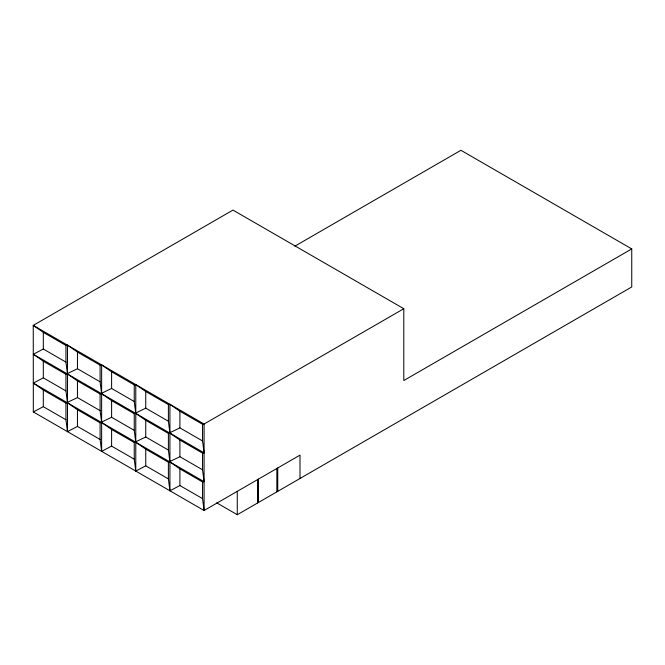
<?xml version="1.0" encoding="UTF-8"?>
<svg xmlns="http://www.w3.org/2000/svg" width="665" height="665" viewBox="0 0 665 665"><rect width="100%" height="100%" fill="white"/><g stroke="black" fill="none" stroke-linecap="round" stroke-linejoin="round"><path stroke-width="1" d="M300.006 478.484L300.006 455.126L204.08 510.504L202.542 498.617L179.899 485.541L169.924 490.795L168.395 478.9L145.751 465.832L135.776 471.078L134.247 459.183L111.604 446.115L101.629 451.36L100.091 439.465L77.456 426.398L67.481 431.643L65.943 419.748L43.308 406.681L33.333 411.934L33.25 325.393L232.966 210.09L403.796 308.71L403.796 380.53L631.75 248.918L631.75 286.956L237.264 514.71L216.748 502.856M294.894 246.15L460.92 150.29L631.75 248.918M403.796 308.71L204.08 424.021L202.542 424.295L179.899 411.228L169.924 404.303L168.395 404.578L145.751 391.51L135.776 384.586L134.247 384.869L111.604 371.793L101.629 364.869L100.091 365.151L77.456 352.084L67.481 345.152L65.943 345.434L43.308 332.367L33.333 325.443M168.395 421.236L145.751 408.169L134.247 413.697L111.604 400.629L101.629 393.705L100.091 381.81L77.456 368.734L65.943 374.262L43.308 361.195L33.333 354.27L43.308 349.025L65.943 362.093L67.481 373.988L77.456 380.912L100.091 393.979L111.604 388.451L134.247 401.519L135.776 413.414L145.751 420.338L168.395 433.414L179.899 427.886L202.542 440.953L204.08 452.848L202.542 453.131L179.899 440.055L169.924 433.131L168.395 421.236L168.395 404.578M168.395 450.072L145.751 436.996L134.247 442.524L111.604 429.457L101.629 422.533L100.091 410.638L77.456 397.57L65.943 403.098L43.308 390.023L33.333 383.098L43.308 377.853L65.943 390.92L67.481 402.815L77.456 409.74L100.091 422.807L111.604 417.279L134.247 430.355L135.776 442.25L145.751 449.174L168.395 462.242L179.899 456.714L202.542 469.781L204.08 481.676L202.542 481.959L179.899 468.883L169.924 461.959L168.395 450.072L168.395 433.414M33.25 325.393L204.08 424.021L204.08 510.504L33.25 411.884M33.333 354.27L204.08 452.848M33.333 383.098L204.08 481.676M277.737 467.977L277.737 491.335M276.848 468.493L276.848 491.851M258.353 479.174L258.353 502.532M257.654 479.573L257.654 502.931M237.264 491.344L237.264 514.71M202.542 424.295L202.542 440.953M202.542 453.131L202.542 469.781M202.542 481.959L202.542 498.617M179.899 411.228L179.899 427.886M179.899 440.055L179.899 456.714M179.899 468.883L179.899 485.541M169.924 404.303L169.924 490.795M168.395 462.242L168.395 478.9M145.751 391.51L145.751 408.169M145.751 420.338L145.751 436.996M145.751 449.174L145.751 465.832M135.776 384.586L135.776 471.078M134.247 384.869L134.247 401.519M134.247 413.697L134.247 430.355M134.247 442.524L134.247 459.183M111.604 371.793L111.604 388.451M111.604 400.629L111.604 417.279M111.604 429.457L111.604 446.115M101.629 364.869L101.629 451.36M100.091 365.151L100.091 381.81M100.091 393.979L100.091 410.638M100.091 422.807L100.091 439.465M77.456 352.084L77.456 368.734M77.456 380.912L77.456 397.57M77.456 409.74L77.456 426.398M67.481 345.152L67.481 431.643M65.943 345.434L65.943 362.093M65.943 374.262L65.943 390.92M65.943 403.098L65.943 419.748M43.308 332.367L43.308 349.025M43.308 361.195L43.308 377.853M43.308 390.023L43.308 406.681"/></g></svg>
